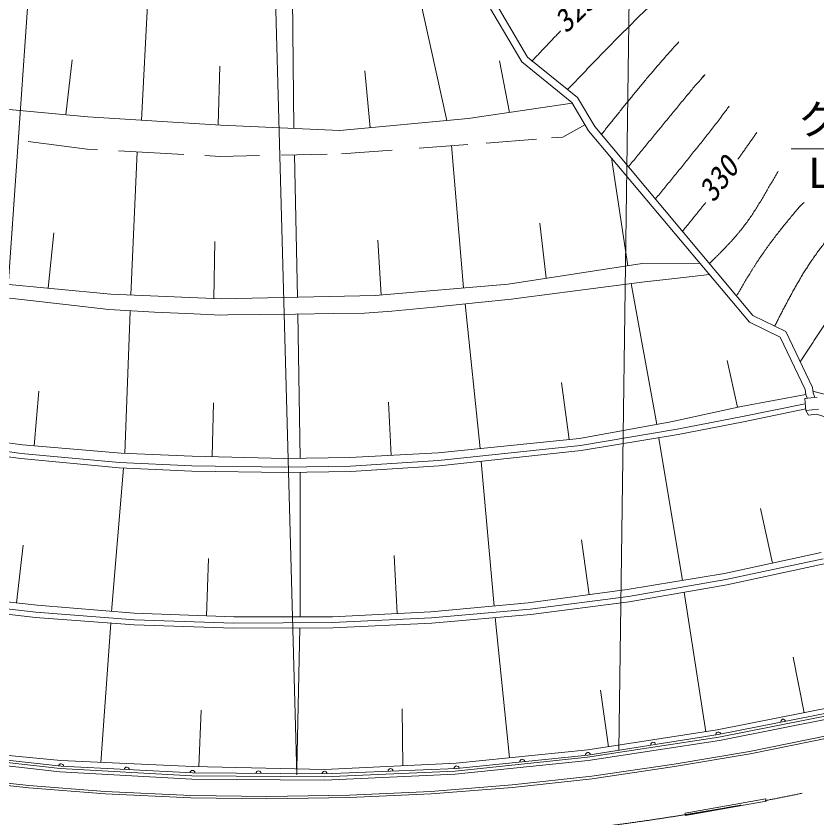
# Model space of a CAD drawing. Units: millimetres, scale not verified. Extents: x 40000 to 680000, y 20000 to 380000.
# Drawn here: x 202064 to 250412, y 270590 to 318986 of the extents above; entities that cross this region are included whole.
import ezdxf
from ezdxf.enums import TextEntityAlignment as Align

# ---------------------------------------------------------------- set-up
doc = ezdxf.new("R2010")
doc.units = ezdxf.units.MM
doc.header["$LTSCALE"] = 1000
doc.linetypes.add('CHAIN', pattern=[18.5, 12, -1.5, 3.5, -1.5])
for name, color, linetype, lineweight in [('M-BGD', 7, 'Continuous', 13), ('M-BMK', 2, 'CHAIN', 13), ('M-STR-STR3', 7, 'Continuous', 13), ('M-STR-STRC', 7, 'Continuous', 13)]:
    doc.layers.add(name, color=color, linetype=linetype, lineweight=lineweight)
doc.styles.add('ＭＳ ゴシック', font='')
doc.styles.get('ＭＳ ゴシック').set_extended_font_data('MS Gothic')

msp = doc.modelspace()

# ---------------------------------------------------------------- linework, layer by layer
at = {"layer": 'M-BGD'}
for p, q in [((232594, 316213), (228622, 322946)), ((232940, 316512), (228984, 323218)), ((210121, 321815), (209641, 312700)), ((218750, 321378), (218824, 312201)), ((226178, 321278), (228074, 312676)), ((235954, 314071), (232940, 316512)), ((205447, 316347), (205069, 313020)), ((231250, 316288), (231847, 313162)), ((235608, 313771), (232594, 316213)), ((214371, 315969), (214260, 312418)), ((223123, 315680), (223446, 312241)), ((235639, 313721), (229366, 312797)), ((236628, 312065), (235608, 313771)), ((236996, 312327), (235954, 314071)), ((206407, 312896), (199987, 313494)), ((214417, 312410), (206407, 312896)), ((229366, 312797), (221615, 312069)), ((221615, 312069), (214417, 312410)), ((236395, 312414), (235076, 311685)), ((246542, 300919), (236996, 312327)), ((235076, 311685), (234397, 311632)), ((246344, 300515), (236628, 312065)), ((206356, 310949), (202800, 311406)), ((229331, 311237), (226406, 311019)), ((233481, 311560), (230442, 311323)), ((206991, 310914), (206356, 310949)), ((212201, 310632), (208243, 310847)), ((209368, 310786), (209002, 302155)), ((224778, 310898), (221705, 310669)), ((228342, 311163), (229082, 302578)), ((214385, 310514), (213468, 310564)), ((216762, 310565), (214385, 310514)), ((220840, 310651), (218081, 310593)), ((218876, 310609), (219056, 302019)), ((238008, 310419), (239003, 303916)), ((234057, 303159), (233693, 306488)), ((204006, 302562), (204342, 305896)), ((214002, 301914), (214072, 305387)), ((224098, 302149), (223896, 305456)), ((239865, 304048), (231774, 302810)), ((243348, 304076), (239865, 304048)), ((207793, 302206), (198871, 303045)), ((241825, 303152), (239839, 302924)), ((243924, 303392), (241825, 303152)), ((231774, 302810), (223735, 302117)), ((238444, 302741), (235813, 302396)), ((239839, 302924), (238444, 302741)), ((239196, 302851), (240738, 294338)), ((214459, 301923), (207793, 302206)), ((223735, 302117), (214459, 301923)), ((235813, 302396), (232726, 301991)), ((203649, 301729), (201660, 301957)), ((205571, 301509), (203649, 301729)), ((207656, 301270), (205571, 301509)), ((229982, 301693), (227288, 301423)), ((229181, 301612), (230074, 292880)), ((231978, 301892), (229982, 301693)), ((232726, 301991), (231978, 301892)), ((210429, 301108), (207656, 301270)), ((208963, 301179), (208622, 292591)), ((212789, 301021), (210429, 301108)), ((221206, 301033), (218941, 301003)), ((223107, 301059), (221206, 301033)), ((224747, 301169), (223107, 301059)), ((227288, 301423), (224747, 301169)), ((214417, 300942), (212789, 301021)), ((214844, 300948), (214417, 300942)), ((216812, 300974), (214844, 300948)), ((218941, 301003), (216812, 300974)), ((219071, 301005), (219207, 292297)), ((248532, 299942), (246542, 300919)), ((248193, 299607), (246344, 300515)), ((249707, 296440), (248193, 299607)), ((250148, 296562), (248532, 299942)), ((245001, 298196), (245618, 295372)), ((235446, 293430), (235000, 296865)), ((203438, 296355), (203157, 293044)), ((249733, 296153), (249707, 296440)), ((250176, 296254), (250148, 296562)), ((250167, 296348), (252036, 295833)), ((250281, 295971), (250176, 296254)), ((249733, 296153), (245831, 295419)), ((250432, 295986), (249673, 295909)), ((249673, 295909), (249746, 295183)), ((249818, 295924), (249733, 296153)), ((213991, 295635), (213905, 292397)), ((224551, 295689), (224718, 292474)), ((245831, 295419), (241600, 294494)), ((249705, 295592), (245911, 294809)), ((249737, 295272), (245973, 294495)), ((249746, 295183), (250506, 295260)), ((245911, 294809), (241979, 294047)), ((249746, 295183), (249901, 294895)), ((249901, 294895), (250388, 294951)), ((250388, 294951), (251030, 294753)), ((241600, 294494), (236084, 293495)), ((245973, 294495), (242035, 293732)), ((202447, 293104), (196524, 293908)), ((241979, 294047), (236135, 293078)), ((202381, 292595), (196441, 293364)), ((236084, 293495), (227542, 292621)), ((242035, 293732), (236179, 292761)), ((240876, 293508), (242297, 284929)), ((202345, 292277), (196395, 293048)), ((208413, 292599), (202447, 293104)), ((236135, 293078), (227570, 292156)), ((208307, 292034), (202381, 292595)), ((212689, 292429), (208413, 292599)), ((218265, 292282), (212689, 292429)), ((222212, 292343), (218265, 292282)), ((227542, 292621), (222212, 292343)), ((236179, 292761), (227597, 291837)), ((208285, 291715), (202345, 292277)), ((212676, 291834), (208307, 292034)), ((218292, 291755), (212676, 291834)), ((227570, 292156), (222258, 291828)), ((227597, 291837), (222271, 291508)), ((230143, 292111), (230927, 283380)), ((208548, 291703), (207827, 283058)), ((212667, 291514), (208285, 291715)), ((218292, 291435), (212667, 291514)), ((222258, 291828), (218292, 291755)), ((222271, 291508), (218292, 291435)), ((219207, 291452), (219208, 282732)), ((247007, 289262), (247721, 285976)), ((202485, 287054), (202095, 283572)), ((236202, 287383), (236653, 284063)), ((250667, 286616), (244835, 285350)), ((213678, 286255), (213556, 282790)), ((224884, 286433), (225063, 282932)), ((244910, 284978), (250780, 286233)), ((244971, 284664), (250851, 285921)), ((244835, 285350), (238958, 284376)), ((239036, 283954), (244910, 284978)), ((239084, 283638), (244971, 284664)), ((203337, 283433), (197326, 284107)), ((238958, 284376), (232989, 283565)), ((242406, 284217), (243703, 275797)), ((197296, 283705), (203266, 283007)), ((233102, 283191), (239036, 283954)), ((233136, 282873), (239084, 283638)), ((197253, 283388), (203235, 282688)), ((209200, 282944), (203337, 283433)), ((232989, 283565), (227098, 283036)), ((227143, 282663), (233102, 283191)), ((203235, 282688), (209204, 282236)), ((203266, 283007), (209221, 282556)), ((215213, 282732), (209200, 282944)), ((221169, 282732), (215213, 282732)), ((227098, 283036), (221169, 282732)), ((221175, 282390), (227143, 282663)), ((227165, 282344), (233136, 282873)), ((230997, 282683), (231851, 274223)), ((207794, 282343), (207187, 273939)), ((209204, 282236), (215199, 282034)), ((209221, 282556), (215204, 282354)), ((215204, 282354), (221175, 282390)), ((221183, 282070), (227165, 282344)), ((215199, 282034), (221183, 282070)), ((219193, 282058), (219009, 273554)), ((248985, 280285), (249646, 276941)), ((237338, 278293), (237826, 274892)), ((252227, 277451), (244398, 275904)), ((213235, 277099), (213104, 273682)), ((225413, 273744), (225366, 277175)), ((252287, 277169), (244456, 275622)), ((244487, 275471), (252248, 277006)), ((244521, 275274), (252291, 276811)), ((244398, 275904), (236571, 274699)), ((236566, 274259), (244487, 275471)), ((244456, 275622), (236590, 274389)), ((251193, 275591), (246347, 274607)), ((251225, 275444), (246374, 274460)), ((236592, 274061), (244521, 275274)), ((196789, 274453), (204723, 273579)), ((204779, 273708), (196847, 274602)), ((204774, 274048), (196860, 274838)), ((236571, 274699), (228626, 273898)), ((246347, 274607), (241795, 273839)), ((246374, 274460), (241819, 273691)), ((196762, 274255), (204706, 273380)), ((212728, 273690), (204774, 274048)), ((228563, 273423), (236566, 274259)), ((228578, 273223), (236592, 274061)), ((236590, 274389), (228655, 273578)), ((204723, 273579), (212674, 273134)), ((212712, 273308), (204779, 273708)), ((220680, 273517), (212728, 273690)), ((228626, 273898), (220680, 273517)), ((228655, 273578), (220688, 273256)), ((241795, 273839), (236825, 273103)), ((241819, 273691), (236844, 272955)), ((202845, 272554), (197900, 273078)), ((204706, 273380), (212668, 272934)), ((212674, 273134), (220686, 273079)), ((220688, 273256), (212712, 273308)), ((220686, 273079), (228563, 273423)), ((220690, 272879), (228578, 273223)), ((236825, 273103), (232013, 272580)), ((236844, 272955), (232027, 272431)), ((202831, 272404), (197882, 272929)), ((207445, 272193), (202845, 272554)), ((212668, 272934), (220690, 272879)), ((232013, 272580), (227109, 272185)), ((207436, 272043), (202831, 272404)), ((212607, 271797), (207436, 272043)), ((212611, 271947), (207445, 272193)), ((227109, 272185), (222186, 271973)), ((227119, 272036), (222190, 271823)), ((232027, 272431), (227119, 272036)), ((217200, 271741), (212607, 271797)), ((217200, 271891), (212611, 271947)), ((222186, 271973), (217200, 271891)), ((222190, 271823), (217200, 271741)), ((242452, 270887), (247330, 271748)), ((247356, 271600), (242478, 270739)), ((247330, 271748), (247356, 271600)), ((242478, 270739), (242452, 270887))]:
    msp.add_line(p, q, dxfattribs=at)
for centre, start, end in [((248371, 276396), 11.1742, 191.1742), ((244456, 275622), 11.1742, 188.9136), ((240523, 275006), 8.9136, 188.9136), ((236590, 274389), 8.9136, 185.8356), ((232623, 273983), 5.8356, 185.8356), ((204779, 273708), 357.1123, 173.5646), ((208746, 273508), 357.1123, 177.1123), ((212712, 273308), 359.6259, 177.1123), ((224672, 273417), 2.3165, 182.3165), ((228655, 273578), 5.8356, 182.3165), ((216700, 273282), 359.6259, 179.6259), ((220688, 273256), 2.3165, 179.6259)]:
    msp.add_arc(centre, 150, start, end, dxfattribs=at)
for points, knots in [([(235351, 314546), (235484, 314685), (235617, 314823), (235751, 314961), (235884, 315099), (236017, 315237), (236150, 315376), (236283, 315514), (236417, 315652), (236550, 315790), (236683, 315928), (236817, 316066), (236951, 316203), (237084, 316341), (237218, 316479), (237352, 316617), (237486, 316754), (237620, 316892), (237754, 317029), (237888, 317166), (238022, 317303), (238157, 317440), (238291, 317577), (238426, 317714), (238561, 317850), (238696, 317987), (238831, 318123), (238967, 318259), (239102, 318395), (239238, 318531), (239374, 318667), (239510, 318803), (239645, 318939), (239783, 319073), (239980, 319264), (240180, 319451), (240381, 319638)], [0, 0, 0, 0, 1, 1, 1, 2, 2, 2, 3, 3, 3, 4, 4, 4, 5, 5, 5, 6, 6, 6, 7, 7, 7, 8, 8, 8, 9, 9, 9, 10, 10, 10, 11, 11, 11, 12, 12, 12, 12]), ([(233193, 316250), (233266, 316327), (233338, 316404), (233410, 316481), (233483, 316557), (233555, 316634), (233627, 316711), (233700, 316788), (233772, 316864), (233845, 316941), (233917, 317018), (233990, 317094), (234062, 317171), (234135, 317247), (234207, 317324), (234280, 317400), (234353, 317477), (234425, 317553), (234498, 317629), (234571, 317706), (234644, 317782), (234717, 317858), (234790, 317934), (234863, 318010), (234936, 318086)], [0, 0, 0, 0, 1, 1, 1, 2, 2, 2, 3, 3, 3, 4, 4, 4, 5, 5, 5, 6, 6, 6, 7, 7, 7, 8, 8, 8, 8]), ([(237403, 311842), (237468, 311924), (237534, 312006), (237599, 312088), (237664, 312170), (237730, 312252), (237795, 312334), (237861, 312416), (237926, 312498), (237992, 312580), (238057, 312662), (238123, 312744), (238189, 312826), (238254, 312908), (238320, 312990), (238386, 313072), (238451, 313154), (238517, 313235), (238583, 313317), (238649, 313399), (238715, 313481), (238781, 313562), (238847, 313644), (238913, 313726), (238979, 313807), (239045, 313889), (239111, 313970), (239178, 314052), (239244, 314133), (239311, 314215), (239377, 314296), (239444, 314377), (239510, 314458), (239577, 314539), (239644, 314620), (239711, 314701), (239778, 314782), (239845, 314863), (239913, 314944), (239980, 315025), (240048, 315106), (240115, 315186), (240183, 315267), (240251, 315347), (240319, 315428), (240387, 315508), (240455, 315588), (240523, 315668), (240591, 315748), (240713, 315890), (240835, 316032), (240958, 316173), (241080, 316314), (241204, 316455), (241328, 316595), (241452, 316735), (241576, 316875), (241701, 317014), (241827, 317152), (241953, 317290), (242079, 317428)], [0, 0, 0, 0, 1, 1, 1, 2, 2, 2, 3, 3, 3, 4, 4, 4, 5, 5, 5, 6, 6, 6, 7, 7, 7, 8, 8, 8, 9, 9, 9, 10, 10, 10, 11, 11, 11, 12, 12, 12, 13, 13, 13, 14, 14, 14, 15, 15, 15, 16, 16, 16, 17, 17, 17, 18, 18, 18, 19, 19, 19, 20, 20, 20, 20]), ([(239035, 309895), (239119, 309997), (239202, 310099), (239286, 310201), (239370, 310303), (239454, 310405), (239538, 310507), (239621, 310609), (239705, 310711), (239789, 310813), (239873, 310915), (239956, 311018), (240040, 311120), (240124, 311222), (240208, 311324), (240292, 311426), (240376, 311528), (240459, 311630), (240543, 311732), (240627, 311834), (240711, 311936), (240795, 312038), (240879, 312140), (240963, 312242), (241047, 312344), (241131, 312446), (241215, 312548), (241299, 312650), (241383, 312752), (241467, 312854), (241551, 312956), (241635, 313058), (241719, 313160), (241803, 313262), (241887, 313364), (241971, 313466), (242055, 313568), (242140, 313671), (242224, 313773), (242308, 313875), (242392, 313976), (242475, 314077), (242561, 314181), (242647, 314285), (242736, 314391), (242814, 314487), (242892, 314583), (242958, 314668), (243067, 314793), (243306, 315066), (243752, 315529), (243645, 315438), (243615, 315413), (243539, 315341), (243462, 315269)], [0, 0, 0, 0, 1, 1, 1, 2, 2, 2, 3, 3, 3, 4, 4, 4, 5, 5, 5, 6, 6, 6, 7, 7, 7, 8, 8, 8, 9, 9, 9, 10, 10, 10, 11, 11, 11, 12, 12, 12, 13, 13, 13, 14, 14, 14, 15, 15, 15, 16, 16, 16, 17, 17, 17, 18, 18, 18, 18]), ([(240667, 307949), (240753, 308053), (240838, 308158), (240924, 308262), (241009, 308367), (241095, 308471), (241180, 308576), (241266, 308680), (241351, 308785), (241437, 308890), (241522, 308994), (241607, 309099), (241693, 309204), (241778, 309308), (241864, 309413), (241949, 309518), (242034, 309623), (242120, 309728), (242205, 309833), (242290, 309938), (242375, 310044), (242460, 310149), (242545, 310254), (242630, 310359), (242715, 310465), (242800, 310571), (242885, 310677), (242969, 310783), (243054, 310889), (243139, 310995), (243224, 311101), (243308, 311207), (243392, 311313), (243477, 311420), (243561, 311526), (243645, 311633), (243729, 311740), (243813, 311847), (243897, 311955), (243981, 312062), (244065, 312170), (244149, 312277), (244233, 312385), (244316, 312493), (244400, 312601), (244483, 312710), (244566, 312818), (244649, 312926), (244732, 313035), (244861, 313205), (244988, 313376), (245115, 313548)], [0, 0, 0, 0, 1, 1, 1, 2, 2, 2, 3, 3, 3, 4, 4, 4, 5, 5, 5, 6, 6, 6, 7, 7, 7, 8, 8, 8, 9, 9, 9, 10, 10, 10, 11, 11, 11, 12, 12, 12, 13, 13, 13, 14, 14, 14, 15, 15, 15, 16, 16, 16, 17, 17, 17, 17]), ([(245642, 310343), (245684, 310403), (245726, 310462), (245768, 310521), (245810, 310580), (245852, 310639), (245894, 310699), (245936, 310758), (245978, 310818), (246020, 310877), (246062, 310936), (246104, 310996), (246146, 311055), (246187, 311115), (246229, 311174), (246271, 311234), (246313, 311293), (246355, 311353), (246397, 311413), (246439, 311472), (246481, 311532), (246523, 311592), (246565, 311651), (246607, 311711), (246649, 311771), (246691, 311830), (246733, 311890), (246775, 311949)], [0, 0, 0, 0, 1, 1, 1, 2, 2, 2, 3, 3, 3, 4, 4, 4, 5, 5, 5, 6, 6, 6, 7, 7, 7, 8, 8, 8, 9, 9, 9, 9]), ([(248074, 309619), (248018, 309525), (247962, 309431), (247907, 309337), (247851, 309243), (247796, 309148), (247741, 309054), (247686, 308960), (247631, 308865), (247576, 308771), (247521, 308676), (247466, 308581), (247411, 308487), (247357, 308393), (247302, 308299), (247246, 308205), (247191, 308111), (247136, 308017), (247080, 307923), (247024, 307830), (246967, 307736), (246910, 307643), (246853, 307550), (246796, 307458), (246738, 307366), (246680, 307274), (246621, 307183), (246561, 307092), (246502, 307002), (246441, 306912), (246380, 306822), (246318, 306733), (246256, 306644), (246192, 306556), (246128, 306469), (246063, 306382), (245997, 306295), (245959, 306245), (245920, 306196), (245881, 306146), (245841, 306097), (245802, 306047), (245762, 305999), (245722, 305950), (245681, 305901), (245640, 305853), (245600, 305804), (245559, 305756), (245517, 305709), (245476, 305661), (245434, 305613), (245392, 305566), (245349, 305518), (245307, 305471), (245264, 305424), (245222, 305377), (245179, 305330), (245136, 305284), (245093, 305237), (245049, 305191), (245006, 305145), (244962, 305099), (244918, 305053), (244874, 305007), (244830, 304961), (244786, 304915), (244742, 304869), (244697, 304824), (244653, 304778), (244608, 304733), (244563, 304687), (244519, 304642), (244474, 304597), (244429, 304551), (244384, 304506), (244339, 304461), (244294, 304416), (244248, 304371), (244203, 304326), (244158, 304281), (244113, 304236), (244067, 304191), (244022, 304146), (243977, 304101), (243931, 304056)], [0, 0, 0, 0, 1, 1, 1, 2, 2, 2, 3, 3, 3, 4, 4, 4, 5, 5, 5, 6, 6, 6, 7, 7, 7, 8, 8, 8, 9, 9, 9, 10, 10, 10, 11, 11, 11, 12, 12, 12, 13, 13, 13, 14, 14, 14, 15, 15, 15, 16, 16, 16, 17, 17, 17, 18, 18, 18, 19, 19, 19, 20, 20, 20, 21, 21, 21, 22, 22, 22, 23, 23, 23, 24, 24, 24, 25, 25, 25, 26, 26, 26, 27, 27, 27, 28, 28, 28, 28]), ([(242299, 306003), (242346, 306060), (242393, 306117), (242439, 306174), (242486, 306232), (242532, 306289), (242579, 306346), (242626, 306403), (242672, 306461), (242719, 306518), (242765, 306575), (242812, 306632), (242858, 306690), (242905, 306747), (242951, 306804), (242997, 306862), (243044, 306919), (243090, 306977), (243137, 307034), (243183, 307092), (243229, 307149), (243275, 307207), (243321, 307264), (243367, 307322), (243414, 307379), (243460, 307437), (243505, 307495), (243551, 307552), (243597, 307610), (243643, 307668), (243689, 307726)], [0, 0, 0, 0, 1, 1, 1, 2, 2, 2, 3, 3, 3, 4, 4, 4, 5, 5, 5, 6, 6, 6, 7, 7, 7, 8, 8, 8, 9, 9, 9, 10, 10, 10, 10]), ([(245564, 302110), (245591, 302157), (245619, 302204), (245646, 302250), (245674, 302297), (245701, 302344), (245729, 302391), (245756, 302437), (245784, 302484), (245811, 302531), (245839, 302578), (245867, 302624), (245894, 302671), (245922, 302718), (245949, 302764), (245977, 302811), (246005, 302858), (246033, 302904), (246061, 302951), (246088, 302997), (246116, 303044), (246144, 303090), (246172, 303137), (246200, 303183), (246229, 303229), (246257, 303276), (246285, 303322), (246313, 303368), (246341, 303414), (246370, 303461), (246398, 303507), (246427, 303553), (246455, 303599), (246484, 303645), (246513, 303691), (246542, 303737), (246571, 303782), (246600, 303828), (246629, 303874), (246658, 303919), (246687, 303965), (246716, 304010), (246746, 304056), (246775, 304101), (246805, 304147), (246835, 304192), (246864, 304237), (246894, 304282), (246924, 304327), (246988, 304423), (247053, 304519), (247119, 304614), (247185, 304709), (247251, 304804), (247318, 304898), (247385, 304992), (247453, 305085), (247521, 305179), (247589, 305272), (247658, 305365), (247727, 305457), (247797, 305550), (247867, 305642), (247937, 305733), (248008, 305825), (248079, 305916), (248150, 306007), (248222, 306098), (248294, 306189), (248366, 306279), (248439, 306369), (248512, 306459), (248585, 306549), (248658, 306638), (248732, 306728), (248806, 306817), (248880, 306906), (248955, 306995), (249029, 307084), (249104, 307173), (249177, 307263), (249255, 307349), (249374, 307484), (249502, 307612), (249630, 307739)], [0, 0, 0, 0, 1, 1, 1, 2, 2, 2, 3, 3, 3, 4, 4, 4, 5, 5, 5, 6, 6, 6, 7, 7, 7, 8, 8, 8, 9, 9, 9, 10, 10, 10, 11, 11, 11, 12, 12, 12, 13, 13, 13, 14, 14, 14, 15, 15, 15, 16, 16, 16, 17, 17, 17, 18, 18, 18, 19, 19, 19, 20, 20, 20, 21, 21, 21, 22, 22, 22, 23, 23, 23, 24, 24, 24, 25, 25, 25, 26, 26, 26, 27, 27, 27, 28, 28, 28, 28]), ([(251199, 305700), (251133, 305619), (251066, 305538), (251001, 305456), (250935, 305374), (250870, 305292), (250806, 305209), (250741, 305126), (250678, 305043), (250615, 304960), (250552, 304876), (250490, 304792), (250428, 304707), (250366, 304623), (250305, 304538), (250245, 304452), (250185, 304366), (250126, 304280), (250067, 304194), (250014, 304115), (249961, 304037), (249910, 303958), (249858, 303879), (249807, 303799), (249756, 303720), (249705, 303640), (249655, 303560), (249605, 303479), (249556, 303399), (249507, 303318), (249458, 303237), (249409, 303156), (249361, 303074), (249313, 302993), (249266, 302911), (249218, 302829), (249171, 302747), (249124, 302665), (249078, 302582), (249032, 302500), (248986, 302417), (248940, 302334), (248894, 302251), (248849, 302168), (248803, 302085), (248759, 302001), (248714, 301918), (248669, 301834), (248625, 301750), (248580, 301667), (248536, 301583), (248492, 301499), (248448, 301415), (248404, 301331), (248361, 301246), (248317, 301162), (248274, 301078), (248230, 300993), (248187, 300909), (248143, 300824), (248100, 300740), (248057, 300655), (248015, 300570), (247971, 300486), (247934, 300414), (247896, 300343), (247859, 300272)], [0, 0, 0, 0, 1, 1, 1, 2, 2, 2, 3, 3, 3, 4, 4, 4, 5, 5, 5, 6, 6, 6, 7, 7, 7, 8, 8, 8, 9, 9, 9, 10, 10, 10, 11, 11, 11, 12, 12, 12, 13, 13, 13, 14, 14, 14, 15, 15, 15, 16, 16, 16, 17, 17, 17, 18, 18, 18, 19, 19, 19, 20, 20, 20, 21, 21, 21, 22, 22, 22, 22]), ([(249402, 298121), (249501, 298275), (249599, 298429), (249700, 298582), (249754, 298664), (249808, 298745), (249863, 298826), (249917, 298907), (249971, 298988), (250025, 299070), (250079, 299151), (250133, 299233), (250187, 299314), (250240, 299396), (250294, 299477), (250347, 299559), (250401, 299641), (250454, 299723), (250507, 299805), (250561, 299887), (250614, 299969), (250667, 300051), (250719, 300133), (250772, 300216), (250825, 300298), (250877, 300381), (250929, 300464), (250981, 300547), (251033, 300630), (251085, 300713), (251137, 300796), (251188, 300879), (251239, 300963), (251290, 301046), (251341, 301130), (251392, 301214), (251443, 301298), (251493, 301383), (251543, 301467), (251593, 301552), (251643, 301637), (251692, 301721), (251741, 301807), (251790, 301892), (251839, 301977), (251887, 302062), (251933, 302144), (251979, 302226), (252024, 302307), (252070, 302389), (252115, 302471), (252160, 302553), (252204, 302635), (252249, 302717), (252294, 302799), (252339, 302882), (252384, 302963), (252427, 303046), (252471, 303129), (252514, 303212), (252561, 303292), (252634, 303418), (252718, 303538), (252802, 303658)], [0, 0, 0, 0, 1, 1, 1, 2, 2, 2, 3, 3, 3, 4, 4, 4, 5, 5, 5, 6, 6, 6, 7, 7, 7, 8, 8, 8, 9, 9, 9, 10, 10, 10, 11, 11, 11, 12, 12, 12, 13, 13, 13, 14, 14, 14, 15, 15, 15, 16, 16, 16, 17, 17, 17, 18, 18, 18, 19, 19, 19, 20, 20, 20, 21, 21, 21, 21])]:
    msp.add_open_spline(points, degree=3, knots=knots, dxfattribs=at)
at = {"layer": 'M-BMK'}
msp.add_arc((217126, 428769), 160000, 276.03221, 281.67931, dxfattribs=at)
at = {"layer": 'M-STR-STR3'}
msp.add_line((264694, 310977), (248860, 310977), dxfattribs=at)
at = {"layer": 'M-STR-STRC'}
for p, q in [((204016, 337662), (199599, 274241)), ((217294, 335754), (219024, 273202)), ((239166, 326564), (238453, 274672))]:
    msp.add_line(p, q, dxfattribs=at)

# ---------------------------------------------------------------- texts
at = {"layer": 'M-BGD', "style": 'ＭＳ ゴシック', "oblique": 15}
for s, rotation, p in [('325', 43.994, (235535, 317596)), ('330', 52.911, (244470, 307425))]:
    msp.add_text(s, height=1320, rotation=rotation, dxfattribs=at).set_placement(p, align=Align.BOTTOM_LEFT)
at = {"layer": 'M-STR-STR3', "style": 'ＭＳ ゴシック'}
for s, p in [('グレーチング', (249359, 311330)), ('L＝8.0', (249889, 308060))]:
    msp.add_text(s, height=1833, dxfattribs=at).set_placement(p, align=Align.BOTTOM_LEFT)

doc.saveas('drawing.dxf')
